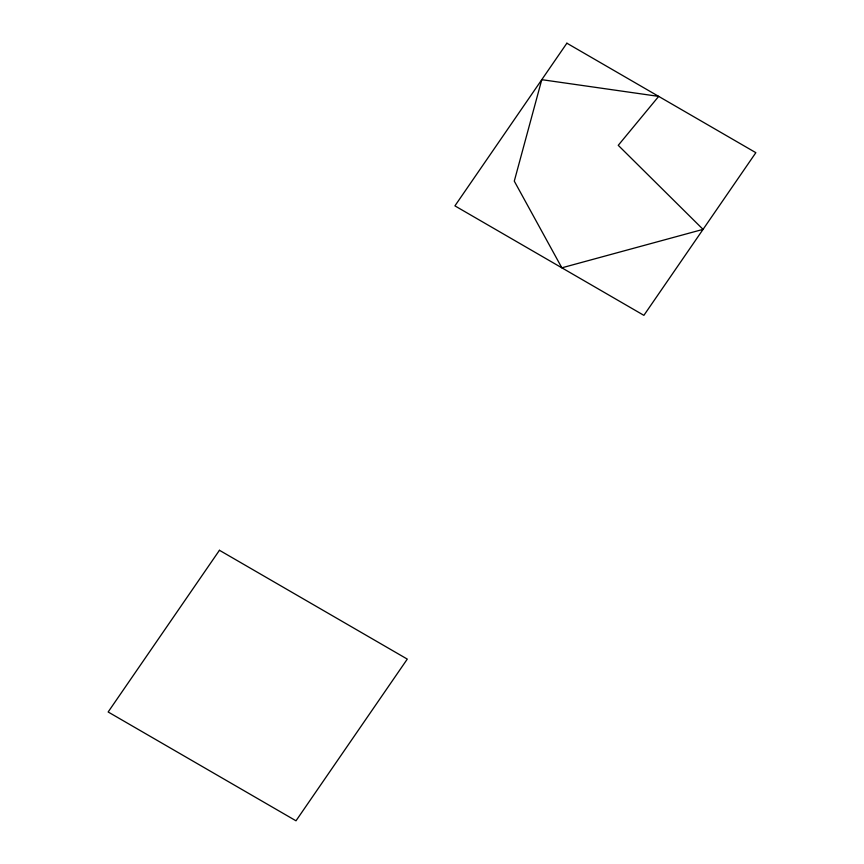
<?xml version="1.0" encoding="UTF-8"?>
<svg xmlns="http://www.w3.org/2000/svg" width="864" height="864" viewBox="0 0 864 864"><rect width="100%" height="100%" fill="white"/><g stroke="black" fill="none" stroke-linecap="round" stroke-linejoin="round"><path stroke-width="1.3" d="M541.771 79.672L514.285 181.138L561.848 267.818L703.058 229.37L618.246 145.325L658.681 96.39L541.771 79.672M566.881 43.2L454.918 205.87L643.885 315.349L755.849 152.68L566.881 43.2M219.445 550.282L108.151 711.979L295.996 820.8L407.29 659.102L219.445 550.282"/></g></svg>
